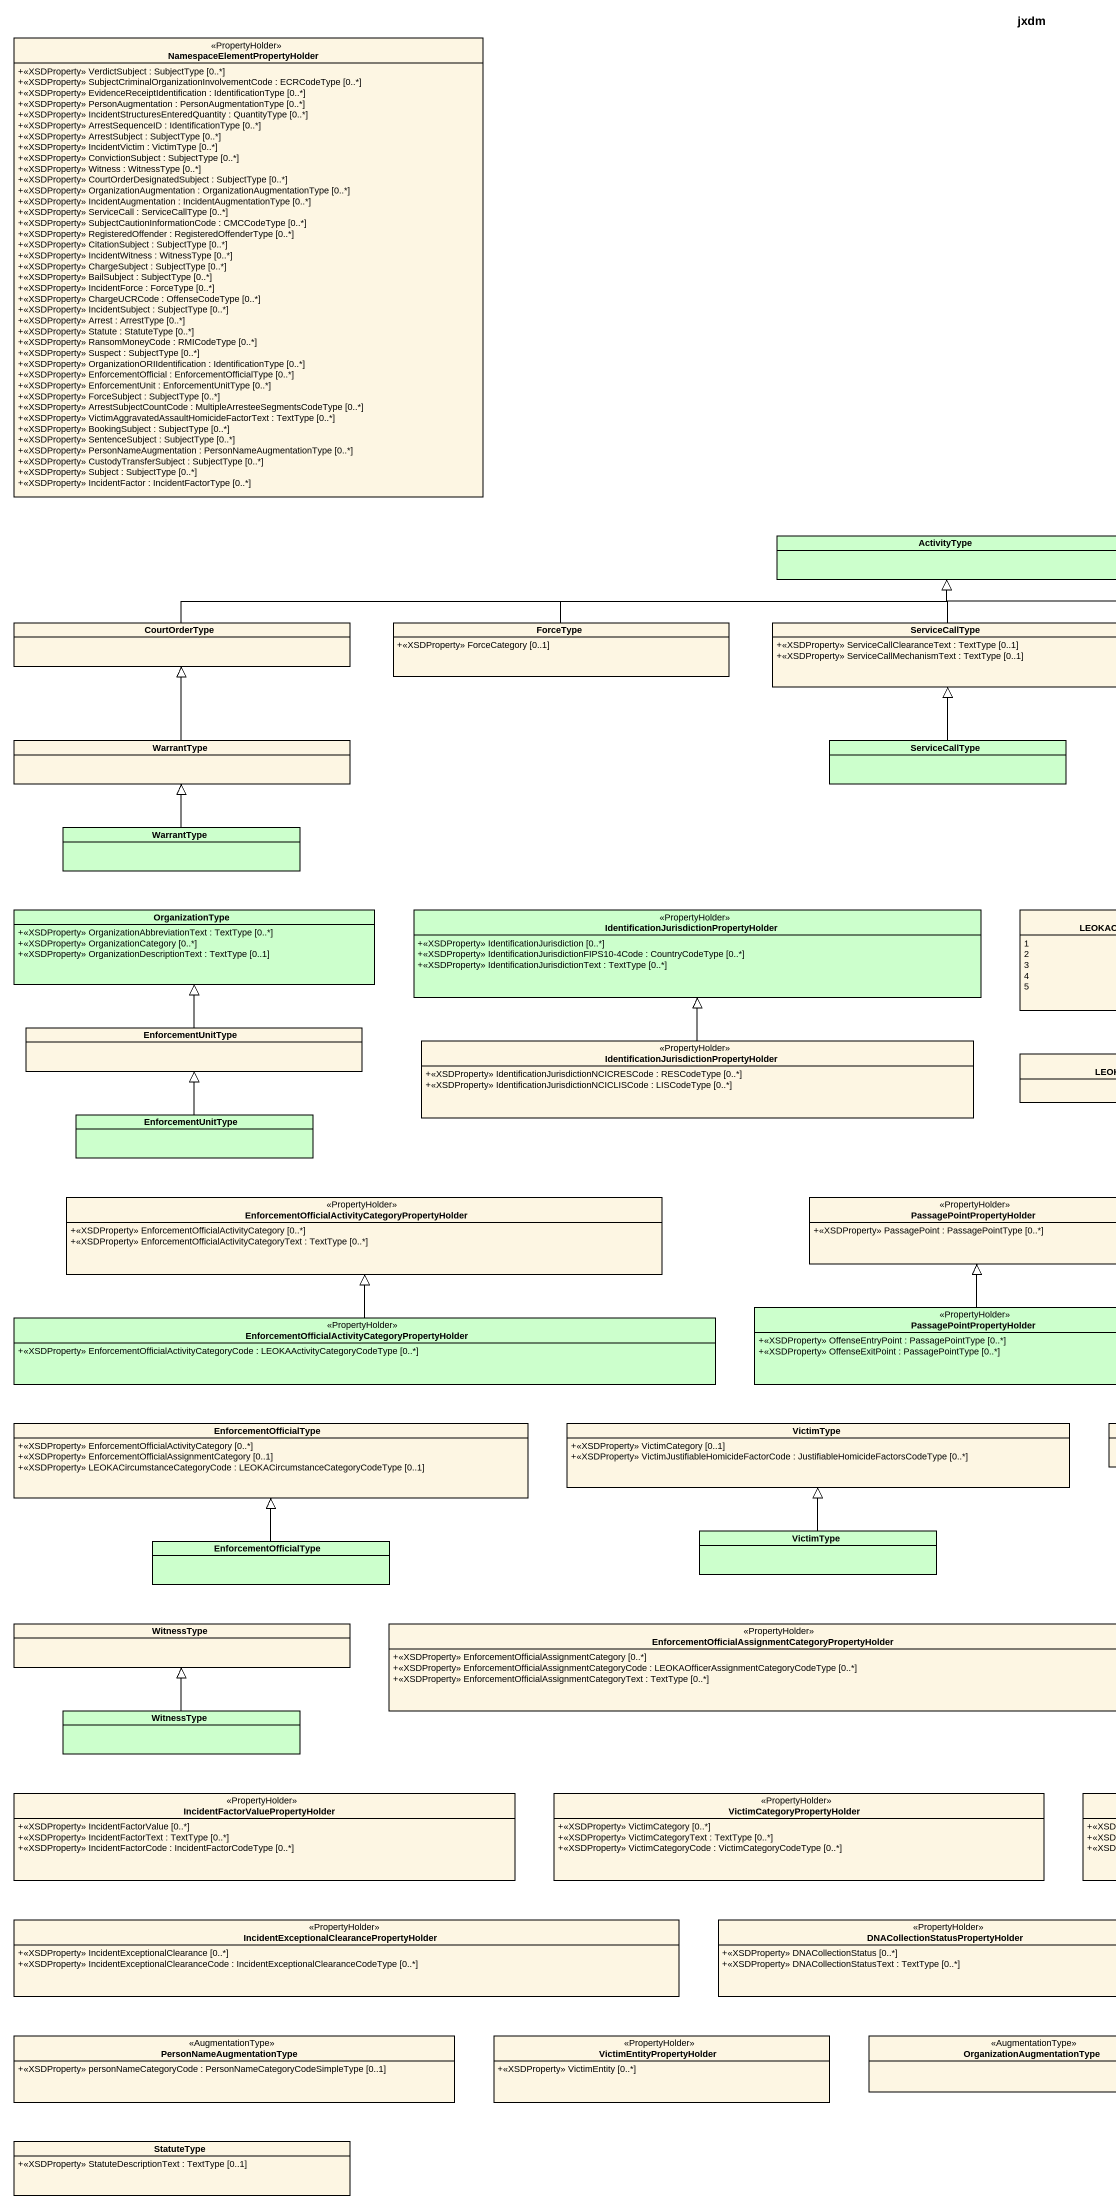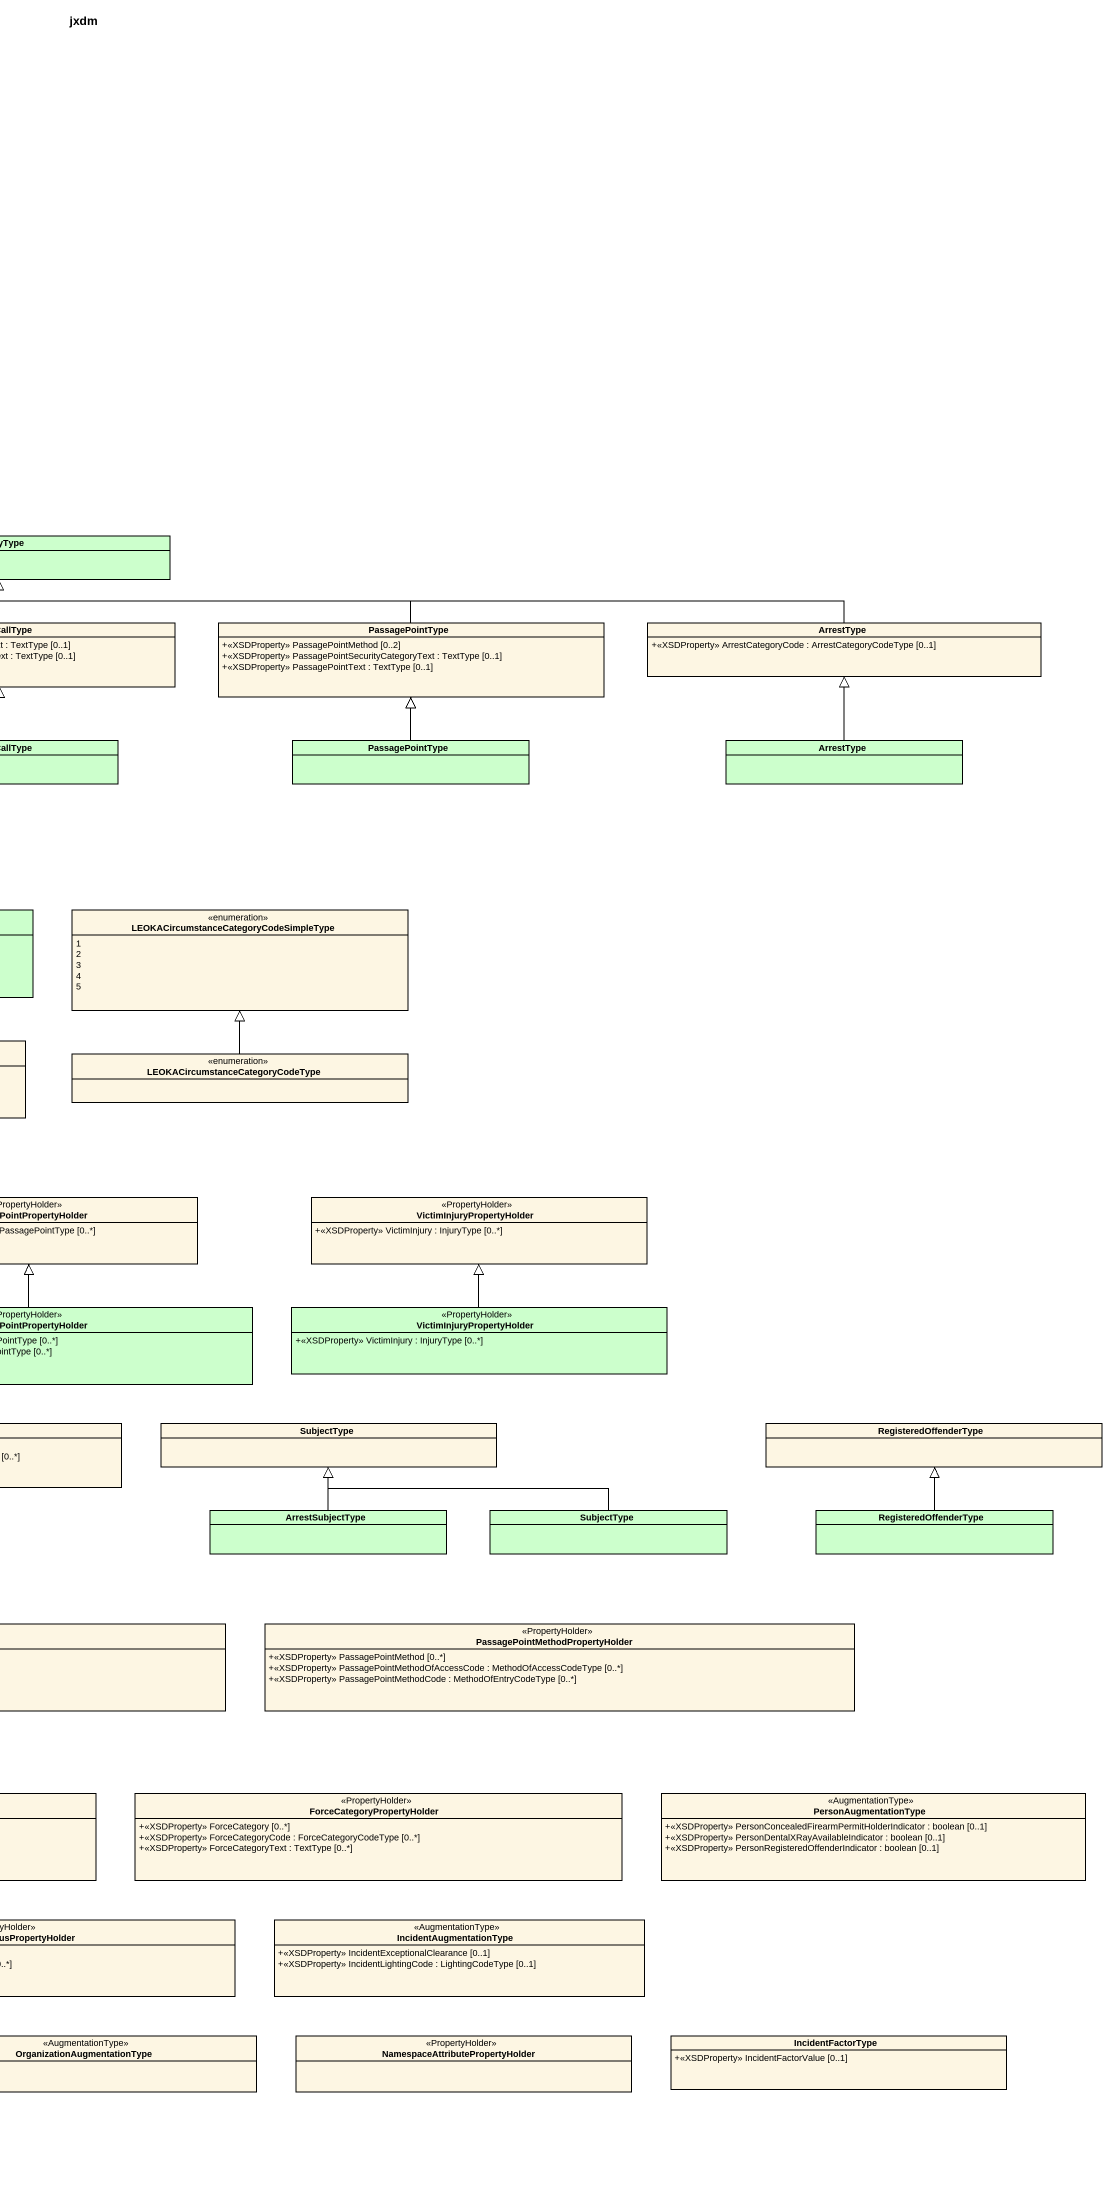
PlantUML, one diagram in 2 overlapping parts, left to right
@startuml
title jxdm
hide circle
hide empty members
skinparam classAttributeIconSize 0
class "NamespaceElementPropertyHolder" as NamespaceElementPropertyHold <<PropertyHolder>> {
  +<<XSDProperty>> VerdictSubject : SubjectType [0..*]
  +<<XSDProperty>> SubjectCriminalOrganizationInvolvementCode : ECRCodeType [0..*]
  +<<XSDProperty>> EvidenceReceiptIdentification : IdentificationType [0..*]
  +<<XSDProperty>> PersonAugmentation : PersonAugmentationType [0..*]
  +<<XSDProperty>> IncidentStructuresEnteredQuantity : QuantityType [0..*]
  +<<XSDProperty>> ArrestSequenceID : IdentificationType [0..*]
  +<<XSDProperty>> ArrestSubject : SubjectType [0..*]
  +<<XSDProperty>> IncidentVictim : VictimType [0..*]
  +<<XSDProperty>> ConvictionSubject : SubjectType [0..*]
  +<<XSDProperty>> Witness : WitnessType [0..*]
  +<<XSDProperty>> CourtOrderDesignatedSubject : SubjectType [0..*]
  +<<XSDProperty>> OrganizationAugmentation : OrganizationAugmentationType [0..*]
  +<<XSDProperty>> IncidentAugmentation : IncidentAugmentationType [0..*]
  +<<XSDProperty>> ServiceCall : ServiceCallType [0..*]
  +<<XSDProperty>> SubjectCautionInformationCode : CMCCodeType [0..*]
  +<<XSDProperty>> RegisteredOffender : RegisteredOffenderType [0..*]
  +<<XSDProperty>> CitationSubject : SubjectType [0..*]
  +<<XSDProperty>> IncidentWitness : WitnessType [0..*]
  +<<XSDProperty>> ChargeSubject : SubjectType [0..*]
  +<<XSDProperty>> BailSubject : SubjectType [0..*]
  +<<XSDProperty>> IncidentForce : ForceType [0..*]
  +<<XSDProperty>> ChargeUCRCode : OffenseCodeType [0..*]
  +<<XSDProperty>> IncidentSubject : SubjectType [0..*]
  +<<XSDProperty>> Arrest : ArrestType [0..*]
  +<<XSDProperty>> Statute : StatuteType [0..*]
  +<<XSDProperty>> RansomMoneyCode : RMICodeType [0..*]
  +<<XSDProperty>> Suspect : SubjectType [0..*]
  +<<XSDProperty>> OrganizationORIIdentification : IdentificationType [0..*]
  +<<XSDProperty>> EnforcementOfficial : EnforcementOfficialType [0..*]
  +<<XSDProperty>> EnforcementUnit : EnforcementUnitType [0..*]
  +<<XSDProperty>> ForceSubject : SubjectType [0..*]
  +<<XSDProperty>> ArrestSubjectCountCode : MultipleArresteeSegmentsCodeType [0..*]
  +<<XSDProperty>> VictimAggravatedAssaultHomicideFactorText : TextType [0..*]
  +<<XSDProperty>> BookingSubject : SubjectType [0..*]
  +<<XSDProperty>> SentenceSubject : SubjectType [0..*]
  +<<XSDProperty>> PersonNameAugmentation : PersonNameAugmentationType [0..*]
  +<<XSDProperty>> CustodyTransferSubject : SubjectType [0..*]
  +<<XSDProperty>> Subject : SubjectType [0..*]
  +<<XSDProperty>> IncidentFactor : IncidentFactorType [0..*]
}
class ActivityType #CCFFCC
class CourtOrderType
class ForceType {
  +<<XSDProperty>> ForceCategory [0..1]
}
class ServiceCallType {
  +<<XSDProperty>> ServiceCallClearanceText : TextType [0..1]
  +<<XSDProperty>> ServiceCallMechanismText : TextType [0..1]
}
class PassagePointType {
  +<<XSDProperty>> PassagePointMethod [0..2]
  +<<XSDProperty>> PassagePointSecurityCategoryText : TextType [0..1]
  +<<XSDProperty>> PassagePointText : TextType [0..1]
}
class ArrestType {
  +<<XSDProperty>> ArrestCategoryCode : ArrestCategoryCodeType [0..1]
}
class WarrantType
class "ServiceCallType" as ServiceCallType_2 #CCFFCC
class "PassagePointType" as PassagePointType_2 #CCFFCC
class "ArrestType" as ArrestType_2 #CCFFCC
class "WarrantType" as WarrantType_2 #CCFFCC
class OrganizationType #CCFFCC {
  +<<XSDProperty>> OrganizationAbbreviationText : TextType [0..*]
  +<<XSDProperty>> OrganizationCategory [0..*]
  +<<XSDProperty>> OrganizationDescriptionText : TextType [0..1]
}
class "IdentificationJurisdictionPropertyHolder" as IdentificationJurisdictionPr <<PropertyHolder>> #CCFFCC {
  +<<XSDProperty>> IdentificationJurisdiction [0..*]
  +<<XSDProperty>> IdentificationJurisdictionFIPS10-4Code : CountryCodeType [0..*]
  +<<XSDProperty>> IdentificationJurisdictionText : TextType [0..*]
}
enum "LEOKACircumstanceCategoryCodeSimpleType" as LEOKACircumstanceCategoryCod {
  1
  2
  3
  4
  5
}
class EnforcementUnitType
class "IdentificationJurisdictionPropertyHolder" as IdentificationJurisdictionPr_2 <<PropertyHolder>> {
  +<<XSDProperty>> IdentificationJurisdictionNCICRESCode : RESCodeType [0..*]
  +<<XSDProperty>> IdentificationJurisdictionNCICLISCode : LISCodeType [0..*]
}
enum "LEOKACircumstanceCategoryCodeType" as LEOKACircumstanceCategoryCod_2
class "EnforcementUnitType" as EnforcementUnitType_2 #CCFFCC
class "EnforcementOfficialActivityCategoryPropertyHolder" as EnforcementOfficialActivityC <<PropertyHolder>> {
  +<<XSDProperty>> EnforcementOfficialActivityCategory [0..*]
  +<<XSDProperty>> EnforcementOfficialActivityCategoryText : TextType [0..*]
}
class PassagePointPropertyHolder <<PropertyHolder>> {
  +<<XSDProperty>> PassagePoint : PassagePointType [0..*]
}
class VictimInjuryPropertyHolder <<PropertyHolder>> {
  +<<XSDProperty>> VictimInjury : InjuryType [0..*]
}
class "EnforcementOfficialActivityCategoryPropertyHolder" as EnforcementOfficialActivityC_2 <<PropertyHolder>> #CCFFCC {
  +<<XSDProperty>> EnforcementOfficialActivityCategoryCode : LEOKAActivityCategoryCodeType [0..*]
}
class "PassagePointPropertyHolder" as PassagePointPropertyHolder_2 <<PropertyHolder>> #CCFFCC {
  +<<XSDProperty>> OffenseEntryPoint : PassagePointType [0..*]
  +<<XSDProperty>> OffenseExitPoint : PassagePointType [0..*]
}
class "VictimInjuryPropertyHolder" as VictimInjuryPropertyHolder_2 <<PropertyHolder>> #CCFFCC {
  +<<XSDProperty>> VictimInjury : InjuryType [0..*]
}
class EnforcementOfficialType {
  +<<XSDProperty>> EnforcementOfficialActivityCategory [0..*]
  +<<XSDProperty>> EnforcementOfficialAssignmentCategory [0..1]
  +<<XSDProperty>> LEOKACircumstanceCategoryCode : LEOKACircumstanceCategoryCodeType [0..1]
}
class VictimType {
  +<<XSDProperty>> VictimCategory [0..1]
  +<<XSDProperty>> VictimJustifiableHomicideFactorCode : JustifiableHomicideFactorsCodeType [0..*]
}
class SubjectType
class RegisteredOffenderType
class ArrestSubjectType #CCFFCC
class "SubjectType" as SubjectType_2 #CCFFCC
class "RegisteredOffenderType" as RegisteredOffenderType_2 #CCFFCC
class "EnforcementOfficialType" as EnforcementOfficialType_2 #CCFFCC
class "VictimType" as VictimType_2 #CCFFCC
class WitnessType
class "EnforcementOfficialAssignmentCategoryPropertyHolder" as EnforcementOfficialAssignmen <<PropertyHolder>> {
  +<<XSDProperty>> EnforcementOfficialAssignmentCategory [0..*]
  +<<XSDProperty>> EnforcementOfficialAssignmentCategoryCode : LEOKAOfficerAssignmentCategoryCodeType [0..*]
  +<<XSDProperty>> EnforcementOfficialAssignmentCategoryText : TextType [0..*]
}
class "PassagePointMethodPropertyHolder" as PassagePointMethodPropertyHo <<PropertyHolder>> {
  +<<XSDProperty>> PassagePointMethod [0..*]
  +<<XSDProperty>> PassagePointMethodOfAccessCode : MethodOfAccessCodeType [0..*]
  +<<XSDProperty>> PassagePointMethodCode : MethodOfEntryCodeType [0..*]
}
class "WitnessType" as WitnessType_2 #CCFFCC
class "IncidentFactorValuePropertyHolder" as IncidentFactorValuePropertyH <<PropertyHolder>> {
  +<<XSDProperty>> IncidentFactorValue [0..*]
  +<<XSDProperty>> IncidentFactorText : TextType [0..*]
  +<<XSDProperty>> IncidentFactorCode : IncidentFactorCodeType [0..*]
}
class VictimCategoryPropertyHolder <<PropertyHolder>> {
  +<<XSDProperty>> VictimCategory [0..*]
  +<<XSDProperty>> VictimCategoryText : TextType [0..*]
  +<<XSDProperty>> VictimCategoryCode : VictimCategoryCodeType [0..*]
}
class ForceCategoryPropertyHolder <<PropertyHolder>> {
  +<<XSDProperty>> ForceCategory [0..*]
  +<<XSDProperty>> ForceCategoryCode : ForceCategoryCodeType [0..*]
  +<<XSDProperty>> ForceCategoryText : TextType [0..*]
}
class PersonAugmentationType <<AugmentationType>> {
  +<<XSDProperty>> PersonConcealedFirearmPermitHolderIndicator : boolean [0..1]
  +<<XSDProperty>> PersonDentalXRayAvailableIndicator : boolean [0..1]
  +<<XSDProperty>> PersonRegisteredOffenderIndicator : boolean [0..1]
}
class "IncidentExceptionalClearancePropertyHolder" as IncidentExceptionalClearance <<PropertyHolder>> {
  +<<XSDProperty>> IncidentExceptionalClearance [0..*]
  +<<XSDProperty>> IncidentExceptionalClearanceCode : IncidentExceptionalClearanceCodeType [0..*]
}
class "DNACollectionStatusPropertyHolder" as DNACollectionStatusPropertyH <<PropertyHolder>> {
  +<<XSDProperty>> DNACollectionStatus [0..*]
  +<<XSDProperty>> DNACollectionStatusText : TextType [0..*]
}
class IncidentAugmentationType <<AugmentationType>> {
  +<<XSDProperty>> IncidentExceptionalClearance [0..1]
  +<<XSDProperty>> IncidentLightingCode : LightingCodeType [0..1]
}
class PersonNameAugmentationType <<AugmentationType>> {
  +<<XSDProperty>> personNameCategoryCode : PersonNameCategoryCodeSimpleType [0..1]
}
class VictimEntityPropertyHolder <<PropertyHolder>> {
  +<<XSDProperty>> VictimEntity [0..*]
}
class OrganizationAugmentationType <<AugmentationType>>
class "NamespaceAttributePropertyHolder" as NamespaceAttributePropertyHo <<PropertyHolder>>
class IncidentFactorType {
  +<<XSDProperty>> IncidentFactorValue [0..1]
}
class StatuteType {
  +<<XSDProperty>> StatuteDescriptionText : TextType [0..1]
}
CourtOrderType -right-|> ActivityType
ForceType -right-|> ActivityType
ServiceCallType -up-|> ActivityType
PassagePointType -left-|> ActivityType
ArrestType -left-|> ActivityType
WarrantType -up-|> CourtOrderType
ServiceCallType_2 -up-|> ServiceCallType
PassagePointType_2 -up-|> PassagePointType
ArrestType_2 -up-|> ArrestType
WarrantType_2 -up-|> WarrantType
EnforcementUnitType -up-|> OrganizationType
IdentificationJurisdictionPr_2 -up-|> IdentificationJurisdictionPr
LEOKACircumstanceCategoryCod_2 -up-|> LEOKACircumstanceCategoryCod
EnforcementUnitType_2 -up-|> EnforcementUnitType
EnforcementOfficialActivityC_2 -up-|> EnforcementOfficialActivityC
PassagePointPropertyHolder_2 -up-|> PassagePointPropertyHolder
VictimInjuryPropertyHolder_2 -up-|> VictimInjuryPropertyHolder
ArrestSubjectType -up-|> SubjectType
SubjectType_2 -left-|> SubjectType
RegisteredOffenderType_2 -up-|> RegisteredOffenderType
EnforcementOfficialType_2 -up-|> EnforcementOfficialType
VictimType_2 -up-|> VictimType
WitnessType_2 -up-|> WitnessType
@enduml
